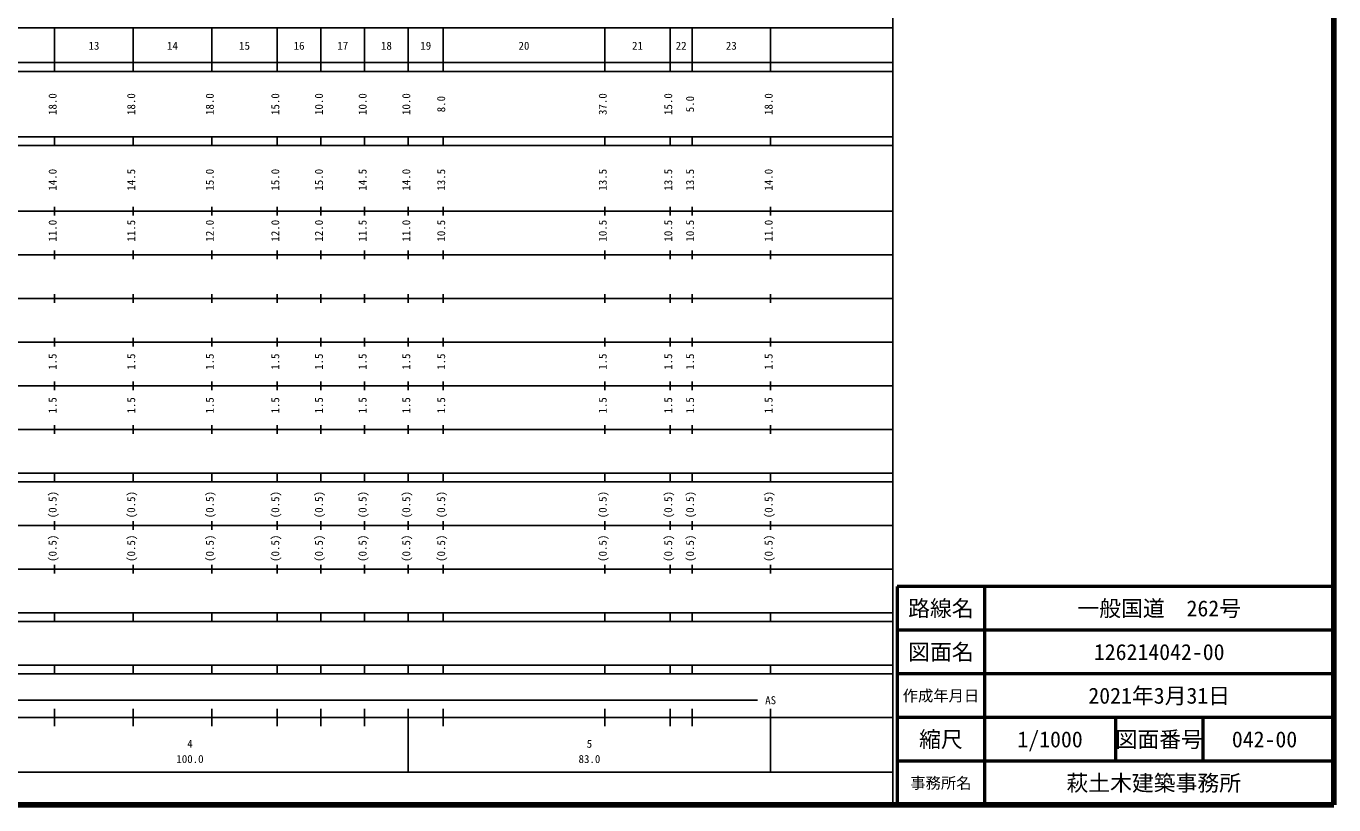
# Model space of a CAD drawing. Units: millimetres on the paper, enlarged 1000 times. Extents: x 40000 to 680000, y 20000 to 380000.
# Drawn here: x 380480 to 680000, y 20000 to 198357 of the extents above; entities that cross this region are included whole.
import ezdxf
from ezdxf.enums import TextEntityAlignment as Align

# ---------------------------------------------------------------- set-up
doc = ezdxf.new("R2010")
doc.units = ezdxf.units.MM
doc.header["$LTSCALE"] = 1000
for name, color, linetype, lineweight in [('M-TTL', 2, 'Continuous', 140), ('M-TTL-BAND', 7, 'Continuous', 25), ('M-TTL-FRAM', 2, 'Continuous', 50), ('M-TTL-LINE', 7, 'Continuous', 50)]:
    doc.layers.add(name, color=color, linetype=linetype, lineweight=lineweight)
doc.layers.add('M-TTL-TXT', color=7, linetype='Continuous')
doc.styles.add('ＭＳ ゴシック', font='')
doc.styles.get('ＭＳ ゴシック').set_extended_font_data('MS Gothic')

msp = doc.modelspace()

# ---------------------------------------------------------------- linework, layer by layer
at = {"layer": 'M-TTL'}
for p, q in [((680000, 20000), (680000, 380000)), ((40000, 20000), (680000, 20000))]:
    msp.add_line(p, q, dxfattribs=at)
at = {"layer": 'M-TTL-BAND'}
for p, q in [((579000, 20000), (579000, 370000)), ((68000, 198000), (579000, 198000)), ((387000, 188000), (387000, 198000)), ((405000, 188000), (405000, 198000)), ((423000, 188000), (423000, 198000)), ((438000, 188000), (438000, 198000)), ((448000, 188000), (448000, 198000)), ((458000, 188000), (458000, 198000)), ((468000, 188000), (468000, 198000)), ((476000, 188000), (476000, 198000)), ((513000, 188000), (513000, 198000)), ((528000, 188000), (528000, 198000)), ((533000, 188000), (533000, 198000)), ((551000, 188000), (551000, 198000)), ((40000, 190000), (579000, 190000)), ((40000, 188000), (579000, 188000)), ((40000, 173000), (579000, 173000)), ((40000, 171000), (579000, 171000)), ((387000, 171000), (387000, 173000)), ((405000, 171000), (405000, 173000)), ((423000, 171000), (423000, 173000)), ((438000, 171000), (438000, 173000)), ((448000, 171000), (448000, 173000)), ((458000, 171000), (458000, 173000)), ((468000, 171000), (468000, 173000)), ((476000, 171000), (476000, 173000)), ((513000, 171000), (513000, 173000)), ((528000, 171000), (528000, 173000)), ((533000, 171000), (533000, 173000)), ((551000, 171000), (551000, 173000)), ((40000, 156000), (579000, 156000)), ((387000, 155000), (387000, 157000)), ((405000, 155000), (405000, 157000)), ((423000, 155000), (423000, 157000)), ((438000, 155000), (438000, 157000)), ((448000, 155000), (448000, 157000)), ((458000, 155000), (458000, 157000)), ((468000, 155000), (468000, 157000)), ((476000, 155000), (476000, 157000)), ((513000, 155000), (513000, 157000)), ((528000, 155000), (528000, 157000)), ((533000, 155000), (533000, 157000)), ((551000, 155000), (551000, 157000)), ((387000, 145000), (387000, 147000)), ((405000, 145000), (405000, 147000)), ((423000, 145000), (423000, 147000)), ((438000, 145000), (438000, 147000)), ((448000, 145000), (448000, 147000)), ((458000, 145000), (458000, 147000)), ((468000, 145000), (468000, 147000)), ((476000, 145000), (476000, 147000)), ((513000, 145000), (513000, 147000)), ((528000, 145000), (528000, 147000)), ((533000, 145000), (533000, 147000)), ((551000, 145000), (551000, 147000)), ((46000, 146000), (579000, 146000)), ((52000, 136000), (579000, 136000)), ((387000, 135000), (387000, 137000)), ((405000, 135000), (405000, 137000)), ((423000, 135000), (423000, 137000)), ((438000, 135000), (438000, 137000)), ((448000, 135000), (448000, 137000)), ((458000, 135000), (458000, 137000)), ((468000, 135000), (468000, 137000)), ((476000, 135000), (476000, 137000)), ((513000, 135000), (513000, 137000)), ((528000, 135000), (528000, 137000)), ((533000, 135000), (533000, 137000)), ((551000, 135000), (551000, 137000)), ((46000, 126000), (579000, 126000)), ((387000, 125000), (387000, 127000)), ((405000, 125000), (405000, 127000)), ((423000, 125000), (423000, 127000)), ((438000, 125000), (438000, 127000)), ((448000, 125000), (448000, 127000)), ((458000, 125000), (458000, 127000)), ((468000, 125000), (468000, 127000)), ((476000, 125000), (476000, 127000)), ((513000, 125000), (513000, 127000)), ((528000, 125000), (528000, 127000)), ((533000, 125000), (533000, 127000)), ((551000, 125000), (551000, 127000)), ((387000, 115000), (387000, 117000)), ((405000, 115000), (405000, 117000)), ((423000, 115000), (423000, 117000)), ((438000, 115000), (438000, 117000)), ((448000, 115000), (448000, 117000)), ((458000, 115000), (458000, 117000)), ((468000, 115000), (468000, 117000)), ((476000, 115000), (476000, 117000)), ((513000, 115000), (513000, 117000)), ((528000, 115000), (528000, 117000)), ((533000, 115000), (533000, 117000)), ((551000, 115000), (551000, 117000)), ((52000, 116000), (579000, 116000)), ((46000, 106000), (579000, 106000)), ((387000, 105000), (387000, 107000)), ((405000, 105000), (405000, 107000)), ((423000, 105000), (423000, 107000)), ((438000, 105000), (438000, 107000)), ((448000, 105000), (448000, 107000)), ((458000, 105000), (458000, 107000)), ((468000, 105000), (468000, 107000)), ((476000, 105000), (476000, 107000)), ((513000, 105000), (513000, 107000)), ((528000, 105000), (528000, 107000)), ((533000, 105000), (533000, 107000)), ((551000, 105000), (551000, 107000)), ((40000, 96000), (579000, 96000)), ((387000, 94000), (387000, 96000)), ((405000, 94000), (405000, 96000)), ((423000, 94000), (423000, 96000)), ((438000, 94000), (438000, 96000)), ((448000, 94000), (448000, 96000)), ((458000, 94000), (458000, 96000)), ((468000, 94000), (468000, 96000)), ((476000, 94000), (476000, 96000)), ((513000, 94000), (513000, 96000)), ((528000, 94000), (528000, 96000)), ((533000, 94000), (533000, 96000)), ((551000, 94000), (551000, 96000)), ((40000, 94000), (579000, 94000)), ((49000, 84000), (579000, 84000)), ((387000, 83000), (387000, 85000)), ((405000, 83000), (405000, 85000)), ((423000, 83000), (423000, 85000)), ((438000, 83000), (438000, 85000)), ((448000, 83000), (448000, 85000)), ((458000, 83000), (458000, 85000)), ((468000, 83000), (468000, 85000)), ((476000, 83000), (476000, 85000)), ((513000, 83000), (513000, 85000)), ((528000, 83000), (528000, 85000)), ((533000, 83000), (533000, 85000)), ((551000, 83000), (551000, 85000)), ((387000, 73000), (387000, 75000)), ((405000, 73000), (405000, 75000)), ((423000, 73000), (423000, 75000)), ((438000, 73000), (438000, 75000)), ((448000, 73000), (448000, 75000)), ((458000, 73000), (458000, 75000)), ((468000, 73000), (468000, 75000)), ((476000, 73000), (476000, 75000)), ((513000, 73000), (513000, 75000)), ((528000, 73000), (528000, 75000)), ((533000, 73000), (533000, 75000)), ((551000, 73000), (551000, 75000)), ((40000, 74000), (579000, 74000)), ((40000, 64000), (579000, 64000)), ((387000, 62000), (387000, 64000)), ((405000, 62000), (405000, 64000)), ((423000, 62000), (423000, 64000)), ((438000, 62000), (438000, 64000)), ((448000, 62000), (448000, 64000)), ((458000, 62000), (458000, 64000)), ((468000, 62000), (468000, 64000)), ((476000, 62000), (476000, 64000)), ((513000, 62000), (513000, 64000)), ((528000, 62000), (528000, 64000)), ((533000, 62000), (533000, 64000)), ((551000, 62000), (551000, 64000)), ((40000, 62000), (579000, 62000)), ((40000, 52000), (579000, 52000)), ((387000, 50000), (387000, 52000)), ((405000, 50000), (405000, 52000)), ((423000, 50000), (423000, 52000)), ((438000, 50000), (438000, 52000)), ((448000, 50000), (448000, 52000)), ((458000, 50000), (458000, 52000)), ((468000, 50000), (468000, 52000)), ((476000, 50000), (476000, 52000)), ((513000, 50000), (513000, 52000)), ((528000, 50000), (528000, 52000)), ((533000, 50000), (533000, 52000)), ((551000, 50000), (551000, 52000)), ((40000, 50000), (579000, 50000)), ((71000, 44000), (548000, 44000)), ((387000, 38000), (387000, 42000)), ((405000, 38000), (405000, 42000)), ((423000, 38000), (423000, 42000)), ((438000, 38000), (438000, 42000)), ((448000, 38000), (448000, 42000)), ((458000, 38000), (458000, 42000)), ((468000, 27500), (468000, 42000)), ((476000, 38000), (476000, 42000)), ((513000, 38000), (513000, 42000)), ((528000, 38000), (528000, 42000)), ((533000, 38000), (533000, 42000)), ((551000, 27500), (551000, 42000)), ((40000, 40000), (579000, 40000)), ((68000, 27500), (579000, 27500))]:
    msp.add_line(p, q, dxfattribs=at)
at = {"layer": 'M-TTL-FRAM'}
for p, q in [((680000, 70000), (580000, 70000)), ((580000, 70000), (580000, 20000))]:
    msp.add_line(p, q, dxfattribs=at)
at = {"layer": 'M-TTL-LINE'}
for p, q in [((600000, 70000), (600000, 20000)), ((680000, 60000), (580000, 60000)), ((680000, 50000), (580000, 50000)), ((680000, 40000), (580000, 40000)), ((630000, 40000), (630000, 30000)), ((650000, 40000), (650000, 30000)), ((680000, 30000), (580000, 30000))]:
    msp.add_line(p, q, dxfattribs=at)

# ---------------------------------------------------------------- texts
at = {"layer": 'M-TTL-BAND', "style": 'ＭＳ ゴシック'}
for s, p in [('13', (396000, 192405)), ('14', (414000, 192405)), ('15', (430500, 192405)), ('16', (443000, 192405)), ('17', (453000, 192405)), ('18', (463000, 192405)), ('19', (472000, 192405)), ('20', (494500, 192405)), ('21', (520500, 192405)), ('22', (530500, 192405)), ('23', (542000, 192405)), ('AS', (551000, 42500)), ('4', (418000, 32523)), ('5', (509500, 32523)), ('100.0', (418000, 29033)), ('83.0', (509500, 29033))]:
    msp.add_text(s, height=1833, dxfattribs=at).set_placement(p, align=Align.BOTTOM_CENTER)
for s, p in [('18.0', (388000, 180500)), ('18.0', (406000, 180500)), ('18.0', (424000, 180500)), ('15.0', (439000, 180500)), ('10.0', (449000, 180500)), ('10.0', (459000, 180500)), ('10.0', (469000, 180500)), ('37.0', (514000, 180500)), ('15.0', (529000, 180500)), ('18.0', (552000, 180500)), ('8.0', (477000, 180500)), ('5.0', (534000, 180500)), ('14.0', (388000, 163174)), ('14.5', (406000, 163174)), ('15.0', (424000, 163174)), ('15.0', (439000, 163174)), ('15.0', (449000, 163174)), ('14.5', (459000, 163174)), ('14.0', (469000, 163174)), ('13.5', (477000, 163174)), ('13.5', (514000, 163174)), ('13.5', (529000, 163174)), ('13.5', (534000, 163174)), ('14.0', (552000, 163174)), ('11.0', (388000, 151500)), ('11.5', (406000, 151500)), ('12.0', (424000, 151500)), ('12.0', (439000, 151500)), ('12.0', (449000, 151500)), ('11.5', (459000, 151500)), ('11.0', (469000, 151500)), ('10.5', (477000, 151500)), ('10.5', (514000, 151500)), ('10.5', (529000, 151500)), ('10.5', (534000, 151500)), ('11.0', (552000, 151500)), ('1.5', (388000, 121500)), ('1.5', (406000, 121500)), ('1.5', (424000, 121500)), ('1.5', (439000, 121500)), ('1.5', (449000, 121500)), ('1.5', (459000, 121500)), ('1.5', (469000, 121500)), ('1.5', (477000, 121500)), ('1.5', (514000, 121500)), ('1.5', (529000, 121500)), ('1.5', (534000, 121500)), ('1.5', (552000, 121500)), ('1.5', (388000, 111500)), ('1.5', (406000, 111500)), ('1.5', (424000, 111500)), ('1.5', (439000, 111500)), ('1.5', (449000, 111500)), ('1.5', (459000, 111500)), ('1.5', (469000, 111500)), ('1.5', (477000, 111500)), ('1.5', (514000, 111500)), ('1.5', (529000, 111500)), ('1.5', (534000, 111500)), ('1.5', (552000, 111500)), ('(0.5)', (388000, 88764)), ('(0.5)', (406000, 88764)), ('(0.5)', (424000, 88764)), ('(0.5)', (439000, 88764)), ('(0.5)', (449000, 88764)), ('(0.5)', (459000, 88764)), ('(0.5)', (469000, 88764)), ('(0.5)', (477000, 88764)), ('(0.5)', (514000, 88764)), ('(0.5)', (529000, 88764)), ('(0.5)', (534000, 88764)), ('(0.5)', (552000, 88764)), ('(0.5)', (388000, 78764)), ('(0.5)', (406000, 78764)), ('(0.5)', (424000, 78764)), ('(0.5)', (439000, 78764)), ('(0.5)', (449000, 78764)), ('(0.5)', (459000, 78764)), ('(0.5)', (469000, 78764)), ('(0.5)', (477000, 78764)), ('(0.5)', (514000, 78764)), ('(0.5)', (529000, 78764)), ('(0.5)', (534000, 78764)), ('(0.5)', (552000, 78764))]:
    msp.add_text(s, height=1833, rotation=90, dxfattribs=at).set_placement(p, align=Align.BOTTOM_CENTER)
at = {"layer": 'M-TTL-TXT', "style": 'ＭＳ ゴシック'}
for s, height, p in [('路線名', 3666, (590000, 65000)), ('路線名', 3666, (590000, 65000)), ('一般国道\u3000262号', 3666, (640000, 65000)), ('図面名', 3666, (590000, 55000)), ('図面名', 3666, (590000, 55000)), ('126214042-00', 3666, (640000, 55000)), ('作成年月日', 2566, (590000, 45000)), ('作成年月日', 2566, (590000, 45000)), ('2021年3月31日', 3666, (640000, 45000)), ('縮尺', 3666, (590000, 35000)), ('縮尺', 3666, (590000, 35000)), ('1/1000', 3666, (615000, 35000)), ('図面番号', 3666, (640000, 35000)), ('図面番号', 3666, (640000, 35000)), ('042-00', 3666, (664125, 35000)), ('萩土木建築事務所 ', 3666, (640000, 25000)), ('事務所名', 2566, (590000, 25000)), ('事務所名', 2566, (590000, 25000))]:
    msp.add_text(s, height=height, dxfattribs=at).set_placement(p, align=Align.MIDDLE_CENTER)

doc.saveas('drawing.dxf')
